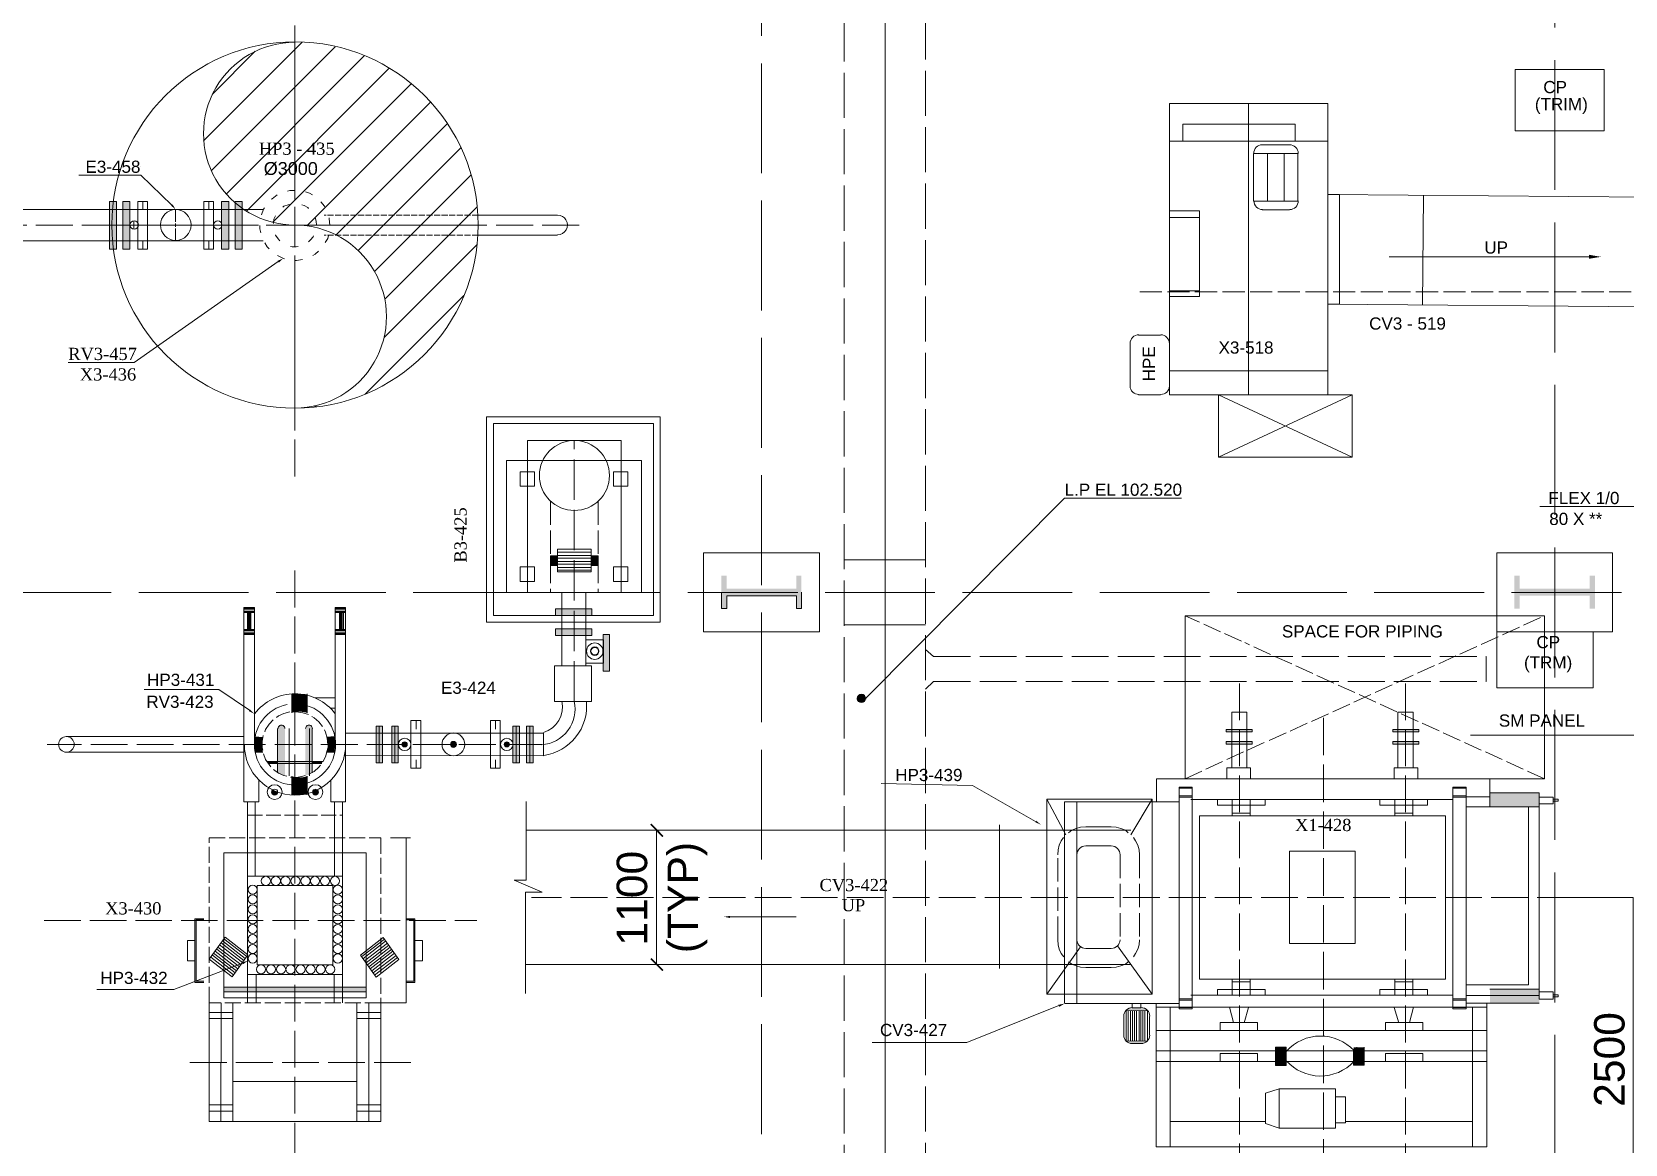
# Model space of a CAD drawing. Header units: inches. Extents: x 2602 to 127694, y 109 to 91908.
# Drawn here: x 17829 to 30886, y 52152 to 61268 of the extents above; entities that cross this region are included whole.
import ezdxf

# ---------------------------------------------------------------- set-up
doc = ezdxf.new("R2010")
doc.units = ezdxf.units.IN
doc.header["$MEASUREMENT"] = 0
doc.linetypes.add('PDF_IMPORT', pattern=[1, 0.8, -0.2])
doc.layers.add('PDF_Geometry', color=7, linetype='Continuous')
doc.layers.add('PDF_Solid Fills', color=7, linetype='Continuous', true_color=0x724639)
doc.layers.add('PDF_Text', color=230, linetype='Continuous', true_color=0xff007f)
doc.styles.add('PDF Arial', font='arial.ttf')
doc.styles.add('PDF Times New Roman', font='times.ttf')

msp = doc.modelspace()

# ---------------------------------------------------------------- hatches: boundary and pattern name
at = {"layer": 'PDF_Solid Fills', "true_color": 0xb85b5b, "transparency": 33554559}
for points in [[(18465, 59877), (18465, 59487), (18521, 59487), (18521, 59877)], [(18573, 59877), (18573, 59487), (18632, 59487), (18632, 59877)], [(19384, 59877), (19384, 59487), (19443, 59487), (19443, 59877)], [(19495, 59877), (19495, 59487), (19551, 59487), (19551, 59877)], [(22418, 56538), (22119, 56538), (22119, 56485), (22418, 56485)], [(22418, 56374), (22119, 56374), (22119, 56321), (22418, 56321)], [(22562, 56328), (22510, 56328), (22510, 56029), (22562, 56029)], [(20702, 55577), (20650, 55577), (20650, 55278), (20702, 55278)], [(20830, 55577), (20778, 55577), (20778, 55278), (20830, 55278)], [(21824, 55577), (21771, 55577), (21771, 55278), (21824, 55278)], [(21936, 55577), (21883, 55577), (21883, 55278), (21936, 55278)], [(19843, 55288), (19754, 55288), (19764, 55272), (19843, 55272)], [(20069, 55288), (19902, 55288), (19902, 55272), (20069, 55272)], [(20213, 55288), (20125, 55288), (20125, 55272), (20204, 55272)], [(19817, 55045), (19803, 55052), (19797, 55045), (19797, 55042), (19794, 55039), (19794, 55029), (19797, 55026), (19797, 55022), (19807, 55013), (19826, 55013), (19839, 55026), (19839, 55036), (19836, 55039)]]:
    msp.add_hatch(color=13, dxfattribs=at).paths.add_polyline_path(points)
at = {"layer": 'PDF_Solid Fills', "transparency": 33554559}
for color, points in [(7, [(22136, 56974), (22080, 56974), (22080, 56895), (22136, 56895)]), (7, [(22470, 56974), (22411, 56974), (22411, 56895), (22470, 56895)]), (256, [(24094, 56541), (24136, 56541), (24136, 56810), (24094, 56810), (24094, 56705), (23523, 56705), (23523, 56810), (23480, 56810), (23480, 56541), (23523, 56541), (23523, 56646), (24094, 56646)]), (256, [(30638, 56541), (30638, 56810), (30595, 56810), (30595, 56705), (30021, 56705), (30021, 56810), (29978, 56810), (29978, 56541), (30021, 56541), (30021, 56646), (30595, 56646), (30595, 56541)]), (1, [(20085, 55839), (20023, 55842), (19958, 55839), (19958, 55688), (20000, 55695), (20043, 55695), (20085, 55688)]), (1, [(27830, 55551), (27617, 55551), (27617, 55531), (27830, 55531)]), (1, [(29194, 55551), (28981, 55551), (28981, 55531), (29194, 55531)]), (7, [(19721, 55488), (19659, 55492), (19659, 55488), (19656, 55459), (19653, 55426), (19656, 55396), (19659, 55364), (19721, 55364), (19718, 55396), (19715, 55426), (19718, 55459)]), (7, [(20309, 55488), (20309, 55492), (20246, 55488), (20253, 55459), (20253, 55396), (20246, 55364), (20309, 55364), (20312, 55396), (20315, 55426), (20312, 55459)]), (1, [(27830, 55452), (27617, 55452), (27617, 55429), (27830, 55429)]), (1, [(29194, 55452), (28981, 55452), (28981, 55429), (29194, 55429)]), (1, [(20000, 55157), (19958, 55167), (19958, 55016), (20023, 55013), (20085, 55016), (20085, 55167), (20043, 55157)]), (7, [(26928, 53268), (26836, 53268), (26833, 53264), (26823, 53264), (26820, 53261), (26807, 53254), (26803, 53251), (26797, 53248), (26971, 53245), (26967, 53248), (26961, 53251), (26957, 53254), (26944, 53261), (26941, 53264), (26931, 53264)]), (7, [(26957, 52985), (26971, 52999), (26797, 52995), (26807, 52985), (26820, 52979), (26823, 52979), (26833, 52976), (26931, 52976), (26941, 52979), (26944, 52979)])]:
    msp.add_hatch(color=color, dxfattribs=at).paths.add_polyline_path(points)
at = {"layer": 'PDF_Solid Fills', "true_color": 0x0000b8, "transparency": 33554559}
for points in [[(19623, 56508), (19597, 56508), (19597, 56371), (19623, 56371)], [(20371, 56508), (20345, 56508), (20345, 56371), (20371, 56371)]]:
    msp.add_hatch(color=172, dxfattribs=at).paths.add_polyline_path(points)
at = {"layer": 'PDF_Solid Fills', "true_color": 0x942500, "transparency": 33554559}
h = msp.add_hatch(color=24, dxfattribs=at)
h.paths.add_polyline_path([(22418, 56170), (22418, 56167), (22424, 56161), (22431, 56161), (22437, 56157), (22444, 56157), (22450, 56161), (22434, 56161), (22428, 56164), (22421, 56170)])
h.paths.add_polyline_path([(22418, 56213), (22414, 56213), (22414, 56210), (22411, 56207), (22411, 56203), (22408, 56197), (22408, 56187), (22411, 56180), (22411, 56177), (22414, 56174), (22414, 56170), (22418, 56170), (22418, 56174), (22414, 56177), (22414, 56180), (22411, 56187), (22411, 56197), (22414, 56203), (22414, 56207), (22418, 56210)])
h.paths.add_polyline_path([(22460, 56220), (22457, 56220), (22467, 56210), (22467, 56207), (22470, 56203), (22470, 56197), (22473, 56190), (22470, 56187), (22470, 56180), (22467, 56177), (22467, 56174), (22457, 56164), (22454, 56164), (22450, 56161), (22457, 56161), (22470, 56174), (22470, 56177), (22473, 56180), (22473, 56187), (22477, 56190), (22473, 56197), (22473, 56203), (22470, 56207), (22470, 56210)])
h.paths.add_polyline_path([(22444, 56226), (22437, 56226), (22431, 56223), (22428, 56223), (22424, 56220), (22421, 56220), (22418, 56216), (22418, 56213), (22421, 56213), (22428, 56220), (22434, 56220), (22437, 56223), (22447, 56223), (22450, 56220), (22457, 56220), (22457, 56223), (22450, 56223)])
for points in [[(24635, 55839), (24615, 55839), (24602, 55833), (24599, 55829), (24589, 55810), (24589, 55797), (24592, 55790), (24596, 55787), (24599, 55780), (24602, 55777), (24615, 55770), (24635, 55770), (24642, 55774), (24645, 55777), (24651, 55780), (24655, 55787), (24658, 55790), (24661, 55797), (24661, 55810), (24651, 55829), (24645, 55833), (24642, 55836)], [(20889, 55449), (20879, 55449), (20876, 55446), (20873, 55446), (20863, 55436), (20863, 55419), (20876, 55406), (20892, 55406), (20906, 55419), (20906, 55436), (20896, 55446), (20892, 55446)], [(21289, 55452), (21276, 55452), (21270, 55446), (21263, 55446), (21263, 55439), (21260, 55436), (21260, 55432), (21257, 55426), (21260, 55423), (21260, 55419), (21263, 55413), (21263, 55410), (21270, 55406), (21273, 55406), (21276, 55403), (21289, 55403), (21296, 55406), (21299, 55406), (21306, 55413), (21306, 55419), (21309, 55423), (21309, 55432), (21306, 55436), (21306, 55439), (21302, 55446), (21299, 55446), (21296, 55449)], [(21726, 55449), (21716, 55449), (21709, 55446), (21706, 55446), (21703, 55442), (21703, 55439), (21699, 55436), (21699, 55419), (21712, 55406), (21729, 55406), (21739, 55416), (21739, 55419), (21742, 55423), (21742, 55432), (21739, 55436), (21739, 55439), (21732, 55446), (21729, 55446)], [(19239, 53999), (19164, 53999), (19164, 53477), (19239, 53477), (19239, 53487), (19174, 53487), (19174, 53989), (19239, 53989)], [(20968, 53999), (20896, 53999), (20896, 53989), (20958, 53989), (20958, 53487), (20896, 53487), (20896, 53477), (20968, 53477)], [(20568, 53438), (19403, 53438), (19403, 53399), (20568, 53399)]]:
    msp.add_hatch(color=24, dxfattribs=at).paths.add_polyline_path(points)
at = {"layer": 'PDF_Solid Fills', "true_color": 0x002db8, "transparency": 33554559}
for points in [[(19876, 55587), (19869, 55587), (19866, 55583), (19859, 55583), (19856, 55580), (19849, 55577), (19846, 55574), (19846, 55567), (19843, 55560), (19843, 55196), (19902, 55170), (19902, 55560), (19895, 55574), (19885, 55583), (19879, 55583)], [(20099, 55587), (20095, 55587), (20089, 55583), (20085, 55583), (20079, 55580), (20072, 55574), (20069, 55567), (20069, 55170), (20099, 55183), (20125, 55196), (20125, 55567), (20122, 55574), (20115, 55580), (20108, 55583), (20105, 55583)]]:
    msp.add_hatch(color=162, dxfattribs=at).paths.add_polyline_path(points)
at = {"layer": 'PDF_Solid Fills', "true_color": 0xb85b5b, "transparency": 33554559}
h = msp.add_hatch(color=13, dxfattribs=at)
h.paths.add_polyline_path([(20135, 55039), (20138, 55042), (20158, 55049), (20164, 55052), (20161, 55049), (20141, 55042)])
h.paths.add_polyline_path([(20174, 55026), (20174, 55042), (20171, 55045), (20171, 55049), (20164, 55055), (20158, 55055), (20154, 55059), (20151, 55059), (20148, 55055), (20141, 55055), (20131, 55045), (20131, 55042), (20128, 55039), (20128, 55029), (20131, 55026), (20131, 55022), (20141, 55013), (20161, 55013), (20167, 55016), (20167, 55019)], flags=0)
at = {"layer": 'PDF_Solid Fills', "true_color": 0x00b8b8, "transparency": 33554559}
for points in [[(30182, 55032), (29778, 55032), (29778, 54917), (30182, 54917)], [(22995, 54668), (23005, 54678), (22906, 54780), (22897, 54770)], [(22906, 53678), (22897, 53668), (22995, 53569), (23005, 53579)], [(30182, 53422), (29778, 53422), (29778, 53307), (30182, 53307)], [(28109, 52946), (28020, 52946), (28020, 52795), (28109, 52795)], [(28748, 52946), (28660, 52946), (28660, 52798), (28748, 52798)]]:
    msp.add_hatch(color=132, dxfattribs=at).paths.add_polyline_path(points)

# ---------------------------------------------------------------- linework, layer by layer
at = {"layer": 'PDF_Geometry', "color": 30, "linetype": 'PDF_IMPORT', "lineweight": 0, "ltscale": 1125.093782, "true_color": 0xff7f00}
for points in [[(23808, 17356), (23808, 83868), (17307, 83868), (23808, 77216)], [(11954, 56672), (103310, 56672)]]:
    msp.add_lwpolyline(points, dxfattribs=at)
at = {"layer": 'PDF_Geometry', "color": 30, "linetype": 'PDF_IMPORT', "lineweight": 0, "ltscale": 1331.743661, "true_color": 0xff7f00}
msp.add_lwpolyline([(30310, 17356), (30310, 79643)], dxfattribs=at)
at = {"layer": 'PDF_Geometry', "color": 24, "linetype": 'PDF_IMPORT', "lineweight": 0, "ltscale": 462.502109, "true_color": 0x942500}
msp.add_lwpolyline([(25153, 72512), (25153, 35588), (24487, 35588), (24487, 72102)], dxfattribs=at)
at = {"layer": 'PDF_Geometry', "color": 24, "lineweight": 0, "true_color": 0x942500}
for points in [[(24822, 68409), (24822, 33419)], [(19839, 59933), (19797, 59900), (19790, 59897)], [(19984, 59969), (19944, 59969), (19925, 59962)], [(20128, 59933), (20105, 59946), (20072, 59956)], [(19725, 59811), (17730, 59811)], [(19735, 59825), (19728, 59815), (19712, 59769)], [(19944, 59854), (19928, 59851), (19895, 59838), (19885, 59831)], [(20095, 59821), (20089, 59828), (20059, 59844), (20040, 59851)], [(20233, 59828), (20227, 59838), (20197, 59874)], [(19698, 59680), (19698, 59654), (19705, 59621)], [(19826, 59759), (19813, 59733), (19810, 59700), (19810, 59697)], [(20161, 59684), (20158, 59716), (20151, 59746)], [(20272, 59684), (20266, 59736), (20266, 59743)], [(19725, 59556), (17730, 59556)], [(19826, 59605), (19826, 59602), (19846, 59572), (19862, 59556)], [(20095, 59546), (20112, 59562), (20135, 59588), (20138, 59595)], [(20233, 59542), (20253, 59575), (20259, 59598)], [(22136, 59602), (21483, 59602)], [(19738, 59539), (19757, 59506), (19774, 59490)], [(19843, 59434), (19892, 59411), (19899, 59408)], [(19948, 59510), (19961, 59506), (19994, 59506), (20010, 59510)], [(20131, 59434), (20151, 59447), (20177, 59470)], [(19987, 59395), (19997, 59395), (20046, 59401)], [(24487, 56941), (25153, 56941)], [(22172, 56672), (22172, 56072)], [(22368, 56672), (22368, 56072)], [(24487, 56407), (25153, 56407)], [(22457, 56161), (22450, 56161), (22457, 56161)], [(22460, 56220), (22454, 56220), (22460, 56220)], [(22460, 56164), (22457, 56164), (22460, 56164)], [(29746, 56148), (29746, 55944)], [(22172, 55780), (22113, 55780)], [(20391, 55337), (22021, 55334), (22021, 55521), (20400, 55521)], [(20676, 55577), (20676, 55278)], [(20804, 55577), (20804, 55278)], [(21798, 55577), (21798, 55278)], [(21909, 55577), (21909, 55278)], [(19567, 55492), (18111, 55492)], [(19567, 55364), (18111, 55364)], [(19597, 54957), (19597, 54347)], [(19659, 54957), (19659, 54347)], [(20309, 54957), (20309, 54347)], [(20374, 54957), (20374, 54347)], [(19282, 53310), (19282, 52336), (20689, 52336), (20689, 53310), (20896, 53310), (20896, 54662)], [(20932, 54662), (20768, 54662)], [(19239, 53477), (19164, 53477), (19164, 53999), (19239, 53999)], [(19239, 53487), (19174, 53487), (19174, 53989), (19239, 53989)], [(20896, 53477), (20968, 53477), (20968, 53999), (20896, 53999)], [(20896, 53487), (20958, 53487), (20958, 53989), (20896, 53989)], [(19164, 53822), (19105, 53822), (19105, 53655), (19164, 53655)], [(20968, 53822), (21030, 53822), (21030, 53655), (20968, 53655)], [(19131, 53655), (19131, 53655)], [(19597, 53543), (19597, 53310)], [(19666, 53543), (19666, 53310)], [(20305, 53543), (20305, 53310)], [(20374, 53543), (20374, 53310)], [(21030, 53655), (21030, 53655)], [(19403, 53438), (20568, 53438)], [(19403, 53399), (20571, 53399)], [(19475, 53310), (19475, 52336)], [(20492, 53310), (20492, 52336)], [(19475, 52664), (20492, 52664)]]:
    msp.add_lwpolyline(points, dxfattribs=at)
at = {"layer": 'PDF_Geometry', "linetype": 'PDF_IMPORT', "lineweight": 0, "ltscale": 377.218032}
for points in [[(19984, 57624), (19984, 61373)], [(22313, 59684), (15454, 59684)], [(19984, 56853), (19984, 52028)], [(27725, 55928), (27725, 51844)], [(29086, 55928), (29086, 51844)], [(22008, 55426), (17953, 55426)], [(30467, 54173), (21922, 54173)], [(20935, 52821), (19095, 52821)]]:
    msp.add_lwpolyline(points, dxfattribs=at)
at = {"layer": 'PDF_Geometry', "color": 102, "lineweight": 0, "true_color": 0x00dd37}
for points in [[(19236, 60376), (20043, 61183)], [(19298, 60130), (20315, 61146)], [(19308, 60756), (19659, 61110)], [(19420, 59939), (20551, 61071)], [(19587, 59798), (20758, 60969)], [(19803, 59707), (20938, 60841)], [(20082, 59677), (21096, 60691)], [(20322, 59605), (21234, 60517)], [(20502, 59477), (21345, 60317)], [(20637, 59303), (21427, 60094)], [(20722, 59077), (21476, 59831)], [(20715, 58762), (21476, 59523)], [(20561, 58299), (21368, 59106)], [(20145, 58191), (20158, 58204)]]:
    msp.add_lwpolyline(points, dxfattribs=at)
msp.add_lwpolyline([(19985, 58185, 1.000001), (19985, 59684, -1.000001), (19985, 61183)], format="xyb", dxfattribs=at)
at = {"layer": 'PDF_Geometry', "color": 4, "lineweight": 0}
for points in [[(19984, 59982), (19984, 61183)], [(19006, 59710), (19006, 59811)], [(19984, 59533), (19984, 59834)], [(18485, 59684), (19685, 59684)], [(18632, 59684), (18659, 59684)], [(18662, 59684), (18668, 59684)], [(18665, 59690), (18665, 59716)], [(18665, 59680), (18665, 59687)], [(18665, 59651), (18665, 59677)], [(18672, 59684), (18698, 59684)], [(18882, 59684), (18983, 59684)], [(18996, 59684), (19019, 59684)], [(19006, 59670), (19006, 59697)], [(19033, 59684), (19134, 59684)], [(19836, 59684), (20135, 59684)], [(20286, 59684), (21486, 59684)], [(19006, 59556), (19006, 59657)], [(19984, 58181), (19984, 59382)], [(31094, 56833), (31094, 57378), (30188, 57378)]]:
    msp.add_lwpolyline(points, dxfattribs=at)
msp.add_lwpolyline([(29985, 60960), (30713, 60960), (30713, 60458), (29985, 60458)], close=True, dxfattribs=at)
at = {"layer": 'PDF_Geometry', "color": 224, "lineweight": 0, "true_color": 0x940070}
for points in [[(27151, 58293), (28450, 58293), (28450, 60681), (27151, 60681)], [(27262, 60510), (28181, 60510), (28181, 60372), (27262, 60372)], [(27840, 59880), (27840, 60271), (28204, 60271), (28204, 59880)], [(27151, 59746), (27397, 59746)], [(27554, 58293), (28650, 58293), (28650, 57781), (27554, 57781)]]:
    msp.add_lwpolyline(points, close=True, dxfattribs=at)
at = {"layer": 'PDF_Geometry', "linetype": 'PDF_IMPORT', "lineweight": 0, "ltscale": 190.249094}
msp.add_lwpolyline([(27800, 60681), (27800, 58293)], close=True, dxfattribs=at)
at = {"layer": 'PDF_Geometry', "color": 224, "lineweight": 0, "true_color": 0x940070}
for points in [[(27151, 60372), (28450, 60372)], [(27955, 60271), (27955, 59880)], [(28092, 60271), (28092, 59880)], [(31084, 59913), (28450, 59936), (28545, 59936), (28545, 59487), (28545, 59037), (28450, 59037), (31074, 59014)], [(28135, 59808), (27912, 59808)], [(29234, 59926), (29224, 59028)], [(27151, 59100), (27397, 59100), (27397, 59802), (27151, 59802)], [(30589, 59424), (28952, 59424)], [(27397, 59146), (27151, 59146)], [(26898, 58782), (27079, 58782)], [(28450, 58490), (27151, 58490)], [(27079, 58293), (26898, 58293)], [(28650, 58293), (27554, 57781)], [(27554, 58293), (28650, 57781)], [(25219, 56148), (25153, 56207)], [(25219, 55944), (25153, 55882)]]:
    msp.add_lwpolyline(points, dxfattribs=at)
for points in [[(27843, 60272, -0.414227), (27912, 60343), (28135, 60343, -0.414227), (28207, 60272)], [(26900, 58296, -0.414227), (26829, 58365), (26829, 58713, -0.414227), (26900, 58785)], [(27080, 58785, -0.414227), (27151, 58713), (27151, 58365, -0.414227), (27080, 58296)]]:
    msp.add_lwpolyline(points, format="xyb", dxfattribs=at)
at = {"layer": 'PDF_Geometry', "color": 230, "lineweight": 0, "true_color": 0xff007f}
for points in [[(18977, 59848), (18721, 60094), (18213, 60094)], [(18721, 60162), (18721, 60162)], [(19846, 59385), (18668, 58558), (18127, 58558)], [(18668, 58627), (18668, 58627)], [(19613, 55708), (19361, 55879), (18750, 55879)], [(19413, 55842), (19413, 55842)], [(26055, 54796), (25537, 55091), (24789, 55108)], [(25537, 55091), (25537, 55091)], [(23549, 54015), (24081, 54015), (24091, 54015)], [(19554, 53635), (18993, 53418), (18360, 53418)], [(26246, 53287), (25491, 52985), (24714, 52985)], [(25491, 52985), (25491, 52985)]]:
    msp.add_lwpolyline(points, dxfattribs=at)
at = {"layer": 'PDF_Geometry', "color": 13, "lineweight": 0, "true_color": 0xb85b5b}
for points in [[(18465, 59841), (18465, 59684), (18465, 59526), (18465, 59487), (18521, 59487), (18521, 59684), (18521, 59877), (18465, 59877)], [(18573, 59841), (18573, 59684), (18573, 59526), (18573, 59487), (18632, 59487), (18632, 59684), (18632, 59877), (18573, 59877)], [(18698, 59877), (18737, 59877), (18777, 59877), (18777, 59487), (18737, 59487), (18737, 59556), (18737, 59487), (18698, 59487)], [(18737, 59877), (18737, 59811)], [(19279, 59877), (19279, 59811), (19279, 59877), (19239, 59877), (19239, 59487), (19279, 59487), (19318, 59487), (19318, 59877)], [(19384, 59841), (19384, 59684), (19384, 59526), (19384, 59487), (19443, 59487), (19443, 59684), (19443, 59877), (19384, 59877)], [(19495, 59841), (19495, 59684), (19495, 59526), (19495, 59487), (19551, 59487), (19551, 59684), (19551, 59877), (19495, 59877)], [(19279, 59556), (19279, 59487)], [(22119, 56538), (22418, 56538), (22418, 56485), (22119, 56485)], [(22119, 56374), (22418, 56374), (22418, 56321), (22119, 56321)], [(22562, 56328), (22562, 56029), (22510, 56029), (22510, 56328)], [(20702, 55577), (20702, 55278), (20650, 55278), (20650, 55577)], [(20830, 55577), (20830, 55278), (20778, 55278), (20778, 55577)], [(20935, 55623), (20978, 55623), (21017, 55623), (21017, 55232), (20978, 55232), (20978, 55301), (20978, 55232), (20935, 55232)], [(20978, 55623), (20978, 55554)], [(21588, 55232), (21627, 55232), (21627, 55301), (21627, 55232), (21667, 55232), (21667, 55623), (21627, 55623), (21588, 55623)], [(21627, 55623), (21627, 55554)], [(21824, 55577), (21824, 55278), (21771, 55278), (21771, 55577)], [(21936, 55577), (21936, 55278), (21883, 55278), (21883, 55577)]]:
    msp.add_lwpolyline(points, close=True, dxfattribs=at)
at = {"layer": 'PDF_Geometry', "color": 24, "linetype": 'PDF_IMPORT', "lineweight": 0, "ltscale": 62.322979, "true_color": 0x942500}
for points in [[(21486, 59766), (20223, 59766)], [(21486, 59602), (20223, 59602)]]:
    msp.add_lwpolyline(points, dxfattribs=at)
at = {"layer": 'PDF_Geometry', "color": 24, "lineweight": 0, "true_color": 0x942500}
msp.add_lwpolyline([(22137, 59605, 1.001395), (22136, 59766), (21483, 59766)], format="xyb", dxfattribs=at)
at = {"layer": 'PDF_Geometry', "linetype": 'PDF_IMPORT', "lineweight": 0, "ltscale": 226.330819}
msp.add_lwpolyline([(26908, 59136), (47704, 59136)], dxfattribs=at)
at = {"layer": 'PDF_Geometry', "color": 132, "lineweight": 0, "true_color": 0x00b8b8}
for points in [[(21555, 58112), (22979, 58112), (22979, 56430), (21555, 56430)], [(21611, 58057), (22923, 58057), (22923, 56485), (21611, 56485)], [(21719, 57755), (22824, 57755), (22824, 56672), (21719, 56672)], [(21831, 57663), (21949, 57663), (21949, 57545), (21831, 57545)], [(22713, 57663), (22595, 57663), (22595, 57545), (22713, 57545)], [(21831, 56764), (21949, 56764), (21949, 56882), (21831, 56882)], [(22713, 56764), (22595, 56764), (22595, 56882), (22713, 56882)], [(27338, 53261), (27230, 53261), (27230, 55078), (27338, 55078)], [(27935, 54931), (27545, 54931), (27545, 54977), (27935, 54977)], [(28876, 54931), (29267, 54931), (29267, 54977), (28876, 54977)], [(29473, 53261), (29582, 53261), (29582, 55078), (29473, 55078)], [(30182, 54996), (30297, 54996), (30297, 54940), (30182, 54940)], [(30297, 54980), (30336, 54980), (30336, 54963), (30297, 54963)], [(27397, 54842), (29414, 54842), (29414, 53504), (27397, 53504)], [(19403, 54540), (20568, 54540), (20568, 53350), (19403, 53350)], [(28135, 54553), (28673, 54553), (28673, 53796), (28135, 53796)], [(19597, 54347), (20374, 54347), (20374, 53543), (19597, 53543)], [(19675, 54271), (20295, 54271), (20295, 53622), (19675, 53622)], [(27935, 53418), (27545, 53418), (27545, 53373), (27935, 53373)], [(28876, 53418), (29267, 53418), (29267, 53373), (28876, 53373)], [(27043, 53274), (29752, 53274), (29752, 52129), (27043, 52129)], [(30182, 53340), (30297, 53340), (30297, 53399), (30182, 53399)], [(30297, 53359), (30336, 53359), (30336, 53376), (30297, 53376)], [(27568, 53149), (27873, 53149), (27873, 53084), (27568, 53084)], [(29227, 53149), (28922, 53149), (28922, 53084), (29227, 53084)], [(27043, 52917), (29752, 52917), (29752, 52828), (27043, 52828)], [(27568, 52894), (27873, 52894), (27873, 52828), (27568, 52828)], [(28109, 52835), (28109, 52795), (28020, 52795), (28020, 52946), (28109, 52946), (28109, 52913)], [(29227, 52894), (28922, 52894), (28922, 52828), (29227, 52828)], [(28050, 52605), (28512, 52605), (28512, 52284), (28050, 52284)], [(28512, 52539), (28594, 52539), (28594, 52326), (28512, 52326)]]:
    msp.add_lwpolyline(points, close=True, dxfattribs=at)
at = {"layer": 'PDF_Geometry', "lineweight": 0}
for points in [[(21890, 56672), (21890, 57919), (22273, 57919), (22657, 57919), (22657, 56672)], [(22136, 57004), (22411, 57004)], [(22136, 56977), (22411, 56977)], [(22136, 56954), (22411, 56954)], [(22136, 56928), (22411, 56928)], [(22136, 56905), (22411, 56905)], [(22136, 56879), (22411, 56879)], [(22136, 56856), (22411, 56856)], [(31094, 56436), (31094, 55505), (29618, 55505)], [(20315, 55810), (20148, 55810)], [(20315, 55724), (20276, 55724)], [(19567, 55426), (19567, 54957), (19689, 54957), (19689, 55134)], [(19721, 55364), (19659, 55364)], [(20246, 55488), (20309, 55492)], [(20246, 55364), (20309, 55364)], [(20400, 55426), (20400, 54957), (20279, 54957), (20279, 55134)], [(19567, 53658), (19380, 53802)], [(19577, 53674), (19390, 53819)], [(19590, 53691), (19403, 53835)], [(20532, 53691), (20719, 53832)], [(20541, 53671), (20728, 53815)], [(20555, 53655), (20742, 53799)], [(19482, 53540), (19295, 53684)], [(19495, 53556), (19308, 53701)], [(19505, 53573), (19318, 53717)], [(19518, 53589), (19331, 53733)], [(19531, 53605), (19344, 53750)], [(19541, 53625), (19354, 53766)], [(19554, 53641), (19367, 53786)], [(20568, 53638), (20755, 53783)], [(20578, 53622), (20764, 53766)], [(20591, 53605), (20778, 53750)], [(20600, 53589), (20787, 53733)], [(20614, 53573), (20801, 53717)], [(20627, 53556), (20814, 53697)], [(20637, 53537), (20824, 53681)], [(26971, 53245), (26797, 53248), (26797, 52995), (26971, 52999)], [(26813, 53248), (26813, 52995)], [(26833, 53248), (26833, 52995)], [(26849, 53248), (26849, 52995)], [(26866, 53248), (26866, 52995)], [(26882, 53248), (26882, 52995)], [(26902, 53248), (26902, 52995)], [(26918, 53248), (26918, 52995)], [(26934, 53248), (26934, 52995)], [(26951, 53248), (26951, 52995)], [(26971, 53248), (26971, 52995)]]:
    msp.add_lwpolyline(points, dxfattribs=at)
at = {"layer": 'PDF_Geometry', "linetype": 'PDF_IMPORT', "lineweight": 0, "ltscale": 413.299757}
msp.add_lwpolyline([(22273, 55780), (22273, 57919)], dxfattribs=at)
at = {"layer": 'PDF_Geometry', "linetype": 'PDF_IMPORT', "lineweight": 0, "ltscale": 239.451446}
for points in [[(22080, 57420), (22080, 56672)], [(22470, 57420), (22470, 56672)]]:
    msp.add_lwpolyline(points, dxfattribs=at)
at = {"layer": 'PDF_Geometry', "color": 132, "lineweight": 0, "true_color": 0x00b8b8}
for points in [[(24661, 55803), (26292, 57446), (27249, 57446)], [(27230, 54957), (27046, 54957), (27046, 55147), (29778, 55147), (29778, 54917), (30182, 54917), (30182, 53369), (29582, 53369)], [(27338, 55078), (27230, 55078)], [(27338, 55068), (27230, 55068)], [(27338, 55006), (27230, 55006)], [(27338, 54996), (27230, 54996)], [(27328, 54977), (29473, 54977)], [(27666, 54842), (27666, 54977)], [(27814, 54842), (27814, 54977)], [(28998, 54842), (28998, 54977)], [(29145, 54842), (29145, 54977)], [(29473, 55078), (29582, 55078)], [(29473, 55068), (29582, 55068)], [(29473, 55006), (29582, 55006)], [(29473, 54996), (29582, 54996)], [(29778, 54999), (29582, 54999)], [(29778, 55032), (30182, 55032), (30182, 54917)], [(27046, 54957), (26292, 54957), (26292, 53304)], [(26393, 54957), (26393, 53304)], [(27814, 54865), (27666, 54865)], [(28998, 54865), (29145, 54865)], [(29778, 54917), (29582, 54917)], [(29582, 53458), (30093, 53458), (30093, 54917)], [(21880, 54724), (22952, 54724)], [(22949, 54724), (22949, 53996), (22949, 53625)], [(30467, 54173), (30953, 54173), (30953, 52746), (30953, 51673), (30467, 51673)], [(21880, 53625), (22952, 53625)], [(27666, 53504), (27666, 53373)], [(27814, 53481), (27666, 53481)], [(27814, 53504), (27814, 53373)], [(28998, 53504), (28998, 53373)], [(28998, 53481), (29145, 53481)], [(29145, 53504), (29145, 53373)], [(29778, 53422), (30182, 53422)], [(27043, 53274), (27043, 53304), (26298, 53304)], [(26846, 53307), (26846, 53268), (26918, 53268), (26918, 53307)], [(27043, 53304), (27230, 53304)], [(27158, 53274), (27158, 52129)], [(27338, 53343), (27230, 53343)], [(27338, 53333), (27230, 53333)], [(27328, 53373), (29473, 53373)], [(27676, 53149), (27643, 53274)], [(29119, 53149), (29152, 53274)], [(29473, 53343), (29582, 53343)], [(29473, 53333), (29582, 53333)], [(29582, 53307), (29778, 53307), (30182, 53307)], [(29634, 53274), (29634, 52129)], [(29752, 53274), (29752, 53307)], [(26987, 53199), (26987, 53045)], [(27338, 53271), (27230, 53271)], [(27764, 53146), (27800, 53271)], [(29030, 53146), (28994, 53271)], [(29473, 53271), (29582, 53271)], [(29752, 53084), (27043, 53084)], [(28748, 52946), (28748, 52798), (28660, 52798), (28660, 52835)], [(28660, 52917), (28660, 52828)], [(28686, 52913), (28686, 52946)], [(28050, 52284), (27938, 52320), (27938, 52569), (28050, 52605)], [(27158, 52336), (27938, 52336)], [(28594, 52336), (29634, 52336)]]:
    msp.add_lwpolyline(points, dxfattribs=at)
at = {"layer": 'PDF_Geometry', "lineweight": 0}
for points in [[(22080, 56974), (22136, 56974), (22136, 56895), (22080, 56895)], [(22136, 57027), (22411, 57027), (22411, 56843), (22136, 56843)], [(22470, 56974), (22411, 56974), (22411, 56895), (22470, 56895)], [(27279, 55147), (30224, 55147), (30224, 56482), (27279, 56482)], [(29834, 56351), (30625, 56351), (30625, 55892), (29834, 55892)], [(19469, 53523), (19600, 53704), (19413, 53848), (19282, 53668)], [(20650, 53520), (20522, 53701), (20709, 53845), (20837, 53664)]]:
    msp.add_lwpolyline(points, close=True, dxfattribs=at)
at = {"layer": 'PDF_Geometry', "color": 17, "lineweight": 0, "true_color": 0x724639}
for points in [[(23333, 56997), (24284, 56997), (24284, 56351), (23333, 56351)], [(23333, 56997), (24284, 56997), (24284, 56351), (23333, 56351)], [(23333, 56997), (24284, 56997), (24284, 56351), (23333, 56351)], [(23333, 56997), (24284, 56997), (24284, 56351), (23333, 56351)], [(29834, 56997), (30782, 56997), (30782, 56351), (29834, 56351)], [(23808, 56646), (24094, 56646), (24094, 56541), (24136, 56541), (24136, 56676), (24136, 56541), (24094, 56541), (24094, 56646), (23808, 56646), (23523, 56646), (23523, 56541), (23480, 56541), (23480, 56676), (23480, 56541), (23523, 56541), (23523, 56646)], [(23808, 56646), (24094, 56646), (24094, 56541), (24136, 56541), (24136, 56676), (24136, 56541), (24094, 56541), (24094, 56646), (23808, 56646), (23523, 56646), (23523, 56541), (23480, 56541), (23480, 56676), (23480, 56541), (23523, 56541), (23523, 56646)]]:
    msp.add_lwpolyline(points, close=True, dxfattribs=at)
at = {"layer": 'PDF_Geometry', "color": 172, "lineweight": 0, "true_color": 0x0000b8}
for points in [[(19567, 55426), (19567, 56551), (19653, 56551), (19653, 55426)], [(19567, 56551), (19653, 56551)], [(20400, 55426), (20400, 56551), (20315, 56551), (20315, 55426)], [(20400, 56551), (20315, 56551)], [(19567, 56508), (19653, 56508)], [(19597, 56508), (19597, 56371)], [(19623, 56508), (19623, 56371)], [(20400, 56508), (20315, 56508)], [(20371, 56508), (20371, 56371)], [(20384, 56508), (20384, 56371)], [(19567, 56371), (19653, 56371)], [(19567, 56328), (19653, 56328)], [(20400, 56371), (20315, 56371)], [(20400, 56328), (20315, 56328)], [(19380, 53310), (19377, 52336)], [(20591, 53310), (20591, 52336)]]:
    msp.add_lwpolyline(points, dxfattribs=at)
for points in [[(19653, 56541), (19567, 56541)], [(20315, 56541), (20400, 56541)], [(19653, 56531), (19567, 56531)], [(19653, 56518), (19567, 56518)], [(20315, 56531), (20400, 56531)], [(20315, 56518), (20400, 56518)], [(19653, 56361), (19567, 56361)], [(19653, 56348), (19567, 56348)], [(19653, 56338), (19567, 56338)], [(20315, 56361), (20400, 56361)], [(20315, 56348), (20400, 56348)], [(20315, 56338), (20400, 56338)], [(19282, 53231), (19475, 53231), (19475, 53182), (19282, 53182)], [(20689, 53231), (20492, 53231), (20492, 53182), (20689, 53182)], [(19282, 52474), (19475, 52474), (19475, 52421), (19282, 52421)], [(20689, 52474), (20492, 52474), (20492, 52421), (20689, 52421)]]:
    msp.add_lwpolyline(points, close=True, dxfattribs=at)
at = {"layer": 'PDF_Geometry', "linetype": 'PDF_IMPORT', "lineweight": 0, "ltscale": 187.858792}
for points in [[(27741, 56275), (27279, 56482)], [(27279, 55147), (27938, 55449)]]:
    msp.add_lwpolyline(points, dxfattribs=at)
at = {"layer": 'PDF_Geometry', "linetype": 'PDF_IMPORT', "lineweight": 0, "ltscale": 190.841992}
msp.add_lwpolyline([(27968, 55459), (30224, 56482)], dxfattribs=at)
at = {"layer": 'PDF_Geometry', "color": 24, "lineweight": 0, "true_color": 0x942500}
for points in [[(22368, 56285), (22513, 56285), (22513, 56095), (22368, 56095)], [(22113, 56072), (22414, 56072), (22414, 55780), (22113, 55780)]]:
    msp.add_lwpolyline(points, close=True, dxfattribs=at)
at = {"layer": 'PDF_Geometry', "color": 24, "linetype": 'PDF_IMPORT', "lineweight": 0, "ltscale": 377.218032, "true_color": 0x942500}
for points in [[(25219, 56148), (29746, 56148)], [(25219, 55944), (29746, 55944)]]:
    msp.add_lwpolyline(points, dxfattribs=at)
at = {"layer": 'PDF_Geometry', "linetype": 'PDF_IMPORT', "lineweight": 0, "ltscale": 189.512461}
msp.add_lwpolyline([(30224, 55147), (27768, 56262)], dxfattribs=at)
at = {"layer": 'PDF_Geometry', "color": 1, "lineweight": 0}
for points in [[(19958, 55842), (19958, 55688)], [(20085, 55842), (20085, 55688)], [(19807, 55629), (19774, 55593), (19744, 55551), (19738, 55531)], [(19944, 55695), (19895, 55682), (19849, 55662), (19833, 55649)], [(20095, 55672), (20049, 55688), (19997, 55695), (19977, 55695)], [(20210, 55574), (20181, 55613), (20141, 55646), (20122, 55656)], [(19725, 55501), (19715, 55452), (19715, 55403), (19721, 55380)], [(20253, 55426), (20250, 55478), (20236, 55528), (20227, 55547)], [(20213, 55285), (20236, 55327), (20250, 55377), (20253, 55400)], [(19728, 55350), (19744, 55305), (19774, 55262), (19787, 55245)], [(20099, 55183), (20141, 55206), (20181, 55242), (20194, 55259)], [(19810, 55223), (19849, 55193), (19895, 55173), (19918, 55167)], [(19948, 55160), (19997, 55157), (20049, 55167), (20069, 55173)], [(19958, 55016), (19958, 55167)], [(20085, 55157), (20085, 55167), (20085, 55157)], [(20085, 55016), (20085, 55167)], [(26147, 54980), (26301, 54688)], [(27010, 54980), (26836, 54688)], [(21880, 54960), (21880, 54314), (21781, 54314), (22011, 54216), (21873, 54216), (21873, 53386)], [(26836, 54724), (21880, 54724)], [(25760, 54770), (25760, 53592)], [(26324, 54704), (26351, 54724), (26387, 54740), (26423, 54750), (26465, 54753), (26675, 54753), (26715, 54750), (26754, 54740), (26790, 54724), (26813, 54704)], [(26282, 54665), (26265, 54639), (26249, 54603), (26239, 54563), (26236, 54524)], [(26905, 54524), (26902, 54563), (26892, 54603), (26872, 54639), (26856, 54665)], [(26236, 53825), (26239, 53786), (26249, 53750), (26265, 53714), (26285, 53687)], [(26856, 53687), (26872, 53714), (26892, 53750), (26902, 53786), (26905, 53825)], [(26147, 53382), (26423, 53769)], [(27010, 53382), (26725, 53776)], [(26836, 53625), (21873, 53625)], [(26324, 53645), (26351, 53628), (26387, 53612), (26423, 53602), (26465, 53599), (26675, 53599), (26715, 53602), (26754, 53612), (26790, 53628), (26813, 53645)]]:
    msp.add_lwpolyline(points, dxfattribs=at)
for points in [[(27663, 55692), (27787, 55692), (27787, 55236), (27663, 55236)], [(29149, 55692), (29024, 55692), (29024, 55236), (29149, 55236)], [(27617, 55551), (27830, 55551), (27830, 55531), (27617, 55531)], [(29194, 55551), (28981, 55551), (28981, 55531), (29194, 55531)], [(27617, 55452), (27830, 55452), (27830, 55429), (27617, 55429)], [(29194, 55452), (28981, 55452), (28981, 55429), (29194, 55429)], [(27623, 55236), (27817, 55236), (27817, 55147), (27623, 55147)], [(29188, 55236), (28994, 55236), (28994, 55147), (29188, 55147)], [(26147, 54980), (27010, 54980), (27010, 53382), (26147, 53382)]]:
    msp.add_lwpolyline(points, close=True, dxfattribs=at)
at = {"layer": 'PDF_Geometry', "linetype": 'PDF_IMPORT', "lineweight": 0, "ltscale": 383.778346}
msp.add_lwpolyline([(28414, 55646), (28414, 51877)], dxfattribs=at)
at = {"layer": 'PDF_Geometry', "color": 162, "lineweight": 0, "true_color": 0x002db8}
for points in [[(19843, 55196), (19843, 55557)], [(19938, 55557), (19938, 55170)], [(20105, 55557), (20105, 55170)], [(20125, 55196), (20125, 55557)]]:
    msp.add_lwpolyline(points, dxfattribs=at)
at = {"layer": 'PDF_Geometry', "color": 13, "lineweight": 0, "true_color": 0xb85b5b}
for points in [[(19754, 55288), (20213, 55288)], [(19764, 55272), (20204, 55272)], [(19839, 55036), (19794, 55036), (19839, 55036)], [(20174, 55036), (20128, 55036), (20174, 55036)]]:
    msp.add_lwpolyline(points, dxfattribs=at)
at = {"layer": 'PDF_Geometry', "linetype": 'PDF_IMPORT', "lineweight": 0, "ltscale": 150.887213}
msp.add_lwpolyline([(19597, 54849), (20374, 54849)], dxfattribs=at)
at = {"layer": 'PDF_Geometry', "color": 132, "linetype": 'PDF_IMPORT', "lineweight": 0, "ltscale": 164.00784, "true_color": 0x00b8b8}
msp.add_lwpolyline([(20689, 54662), (20689, 53310), (19282, 53310), (19282, 54662), (20689, 54662)], dxfattribs=at)
at = {"layer": 'PDF_Geometry', "color": 1, "lineweight": 0}
for points in [[(26393, 54524, -0.415697), (26465, 54596), (26675, 54596, -0.415697), (26747, 54524)], [(26747, 53825, -0.401806), (26675, 53756), (26465, 53756, -0.401606), (26393, 53825)]]:
    msp.add_lwpolyline(points, format="xyb", dxfattribs=at)
at = {"layer": 'PDF_Geometry', "color": 1, "linetype": 'PDF_IMPORT', "lineweight": 0, "ltscale": 239.451446}
for points in [[(26236, 53825), (26236, 54524)], [(26393, 53825), (26393, 54524)], [(26747, 54524), (26747, 53825)], [(26905, 54524), (26905, 53825)]]:
    msp.add_lwpolyline(points, dxfattribs=at)
at = {"layer": 'PDF_Geometry', "linetype": 'PDF_IMPORT', "lineweight": 0, "ltscale": 373.937875}
msp.add_lwpolyline([(17930, 53986), (21476, 53986)], dxfattribs=at)
at = {"layer": 'PDF_Geometry', "color": 132, "lineweight": 0, "true_color": 0x00b8b8}
msp.add_lwpolyline([(26990, 53046, -0.41421), (26918, 52976), (26846, 52976, -0.41421), (26777, 53045), (26777, 53199, -0.41421), (26848, 53271)], format="xyb", dxfattribs=at)
at = {"layer": 'PDF_Geometry', "color": 102, "lineweight": 0, "true_color": 0x00dd37}
for centre, radius in [((19985, 59685), 1501), ((22275, 57632), 287), ((19746, 54309), 37.7), ((19828, 54309), 37.7), ((19907, 54309), 37.7), ((19989, 54309), 37.7), ((20071, 54309), 37.7), ((20149, 54309), 37.7), ((20231, 54309), 37.7), ((20313, 54309), 37.7), ((19638, 54237), 37.7), ((19638, 54158), 37.7), ((20336, 54237), 37.7), ((20336, 54158), 37.7), ((19638, 54076), 37.7), ((20336, 54076), 37.7), ((19638, 53994), 37.7), ((19638, 53915), 37.7), ((20336, 53994), 37.7), ((20336, 53915), 37.7), ((19638, 53833), 37.7), ((20336, 53833), 37.7), ((19638, 53751), 37.7), ((19638, 53673), 37.7), ((20336, 53751), 37.7), ((20336, 53673), 37.7), ((19707, 53584), 37.7), ((19789, 53584), 37.7), ((19871, 53584), 37.7), ((19949, 53584), 37.7), ((20031, 53584), 37.7), ((20113, 53584), 37.7), ((20195, 53584), 37.7), ((20274, 53584), 37.7)]:
    msp.add_circle(centre, radius, dxfattribs=at)
at = {"layer": 'PDF_Geometry', "color": 13, "lineweight": 0, "true_color": 0xb85b5b}
for centre, radius in [((19008, 59685), 126), ((18667, 59685), 34.4), ((19352, 59685), 34.4), ((19818, 55037), 60.7), ((19818, 55037), 24.6), ((20153, 55037), 60.7), ((20153, 55037), 24.6)]:
    msp.add_circle(centre, radius, dxfattribs=at)
at = {"layer": 'PDF_Geometry', "color": 24, "lineweight": 0, "true_color": 0x942500}
for centre, radius in [((22442, 56192), 67.2), ((22442, 56192), 34.4), ((22442, 56192), 31.2), ((24627, 55805), 34.4), ((21284, 55428), 93.5), ((18112, 55428), 64), ((20884, 55428), 50.8), ((20884, 55428), 21.3), ((21284, 55428), 24.6), ((21721, 55428), 50.8), ((21721, 55428), 21.3)]:
    msp.add_circle(centre, radius, dxfattribs=at)
at = {"layer": 'PDF_Geometry', "color": 224, "lineweight": 0, "true_color": 0x940070}
for centre, start, end in [((27914, 59882), 179.9987, 270.0013), ((28137, 59882), 269.9987, 0.0013)]:
    msp.add_arc(centre, 70.5, start, end, dxfattribs=at)
at = {"layer": 'PDF_Geometry', "color": 102, "lineweight": 0, "true_color": 0x00dd37}
for radius, start, end in [(333, 101.2168, 78.7832), (415, 37.167, 142.833), (415, 180.0001, 359.9999)]:
    msp.add_arc((19985, 55428), radius, start, end, dxfattribs=at)
at = {"layer": 'PDF_Geometry', "lineweight": 0}
msp.add_arc((21988, 55717), 292, 273.8124, 12.4478, dxfattribs=at)
at = {"layer": 'PDF_Geometry', "color": 24, "lineweight": 0, "true_color": 0x942500}
for centre, radius, start, end in [((21957, 55736), 221, 286.9915, 12.0345), ((21967, 55742), 408, 277.9215, 5.6573)]:
    msp.add_arc(centre, radius, start, end, dxfattribs=at)
at = {"layer": 'PDF_Geometry', "color": 162, "lineweight": 0, "true_color": 0x002db8}
for centre in [(19874, 55559), (20100, 55559)]:
    msp.add_arc(centre, 27.9, 359.9965, 180.0035, dxfattribs=at)
at = {"layer": 'PDF_Geometry', "color": 132, "lineweight": 0, "true_color": 0x00b8b8}
for centre, radius, start, end in [((26920, 53200), 70.5, 0.0003, 89.9997), ((28389, 52662), 376, 42.9022, 137.8005), ((28389, 53086), 376, 221.8697, 316.7691)]:
    msp.add_arc(centre, radius, start, end, dxfattribs=at)
at = {"layer": 'PDF_Solid Fills', "color": 230, "true_color": 0xff007f, "transparency": 33554559}
for points in [[(18983, 59854), (19006, 59811), (18970, 59844)], [(19843, 59392), (19889, 59411), (19853, 59378)], [(19616, 55715), (19653, 55678), (19607, 55701)], [(26059, 54803), (26098, 54770), (26052, 54790)], [(23549, 54006), (23500, 54015), (23549, 54022)], [(19551, 53641), (19600, 53655), (19557, 53625)], [(26242, 53294), (26292, 53304), (26249, 53277)]]:
    msp.add_solid(points, dxfattribs=at)
at = {"layer": 'PDF_Solid Fills', "color": 224, "true_color": 0x940070, "transparency": 33554559}
msp.add_solid([(30589, 59441), (30687, 59424), (30589, 59408)], dxfattribs=at)
at = {"layer": 'PDF_Solid Fills', "color": 132, "true_color": 0x00b8b8, "transparency": 33554559}
msp.add_solid([(24668, 55800), (24625, 55770), (24655, 55810)], dxfattribs=at)

# ---------------------------------------------------------------- texts
at = {"layer": 'PDF_Text', "char_height": 100, "attachment_point": 7}
for s, insert, style in [('CP', (30215, 60764), 'PDF Arial'), ('(TRIM)', (30146, 60596), 'PDF Arial'), ('E3-458', (18268, 60111), 'PDF Arial'), ('UP', (29732, 59449), 'PDF Arial'), ('CV3 - 519', (28788, 58826), 'PDF Arial'), ('RV3-457', (18127, 58576), 'PDF Times New Roman'), ('X3-518', (27554, 58629), 'PDF Arial'), ('X3-436', (18222, 58409), 'PDF Times New Roman'), ('SPACE FOR PIPING', (28073, 56303), 'PDF Arial'), ('CP', (30159, 56215), 'PDF Arial'), ('(TRM)', (30057, 56020), 'PDF Arial'), ('HP3-431', (18773, 55906), 'PDF Arial'), ('E3-424', (21181, 55841), 'PDF Arial'), ('RV3-423', (18767, 55726), 'PDF Arial'), ('HP3-439', (24904, 55126), 'PDF Arial'), ('HP3-432', (18390, 53463), 'PDF Arial'), ('CV3-427', (24779, 53036), 'PDF Arial')]:
    msp.add_mtext(s, dxfattribs=dict(at, insert=insert, style=style))
at = {"layer": 'PDF_Text', "color": 32, "true_color": 0xdd6d00, "attachment_point": 7}
for s, insert, char_height, style in [('HP3 - 435', (19689, 60259), 100, 'PDF Times New Roman'), ('Ø3000', (19729, 60091), 105.7, 'PDF Arial'), ('X1-428', (28181, 54716), 100, 'PDF Times New Roman'), ('CV3-422', (24284, 54223), 100, 'PDF Times New Roman'), ('X3-430', (18429, 54033), 100, 'PDF Times New Roman'), ('UP', (24465, 54059), 100, 'PDF Times New Roman')]:
    msp.add_mtext(s, dxfattribs=dict(at, insert=insert, char_height=char_height, style=style))
at = {"layer": 'PDF_Text', "insert": (27033, 58404), "char_height": 100, "attachment_point": 7, "rotation": 90, "style": 'PDF Arial'}
msp.add_mtext('HPE', dxfattribs=at)
at = {"layer": 'PDF_Text', "color": 132, "true_color": 0x00b8b8, "insert": (26292, 57464), "char_height": 100, "attachment_point": 7, "style": 'PDF Arial'}
msp.add_mtext('L.P EL 102.520', dxfattribs=at)
at = {"layer": 'PDF_Text', "color": 4, "char_height": 100, "attachment_point": 7, "style": 'PDF Arial'}
for s, insert in [('FLEX 1/0', (30257, 57396)), ('80 X **', (30264, 57225))]:
    msp.add_mtext(s, dxfattribs=dict(at, insert=insert))
at = {"layer": 'PDF_Text', "color": 32, "true_color": 0xdd6d00, "insert": (21393, 56918), "char_height": 100, "attachment_point": 7, "rotation": 90, "style": 'PDF Times New Roman'}
msp.add_mtext('B3-425', dxfattribs=at)
at = {"layer": 'PDF_Text', "color": 7, "insert": (29851, 55572), "char_height": 100, "attachment_point": 7, "style": 'PDF Arial'}
msp.add_mtext('SM PANEL', dxfattribs=at)
at = {"layer": 'PDF_Text', "color": 132, "true_color": 0x00b8b8, "char_height": 250, "attachment_point": 7, "rotation": 90, "style": 'PDF Arial'}
for s, insert in [('(TYP)', (23364, 53717)), ('1100', (22875, 53779)), ('2500', (30885, 52457))]:
    msp.add_mtext(s, dxfattribs=dict(at, insert=insert))

doc.saveas('drawing.dxf')
